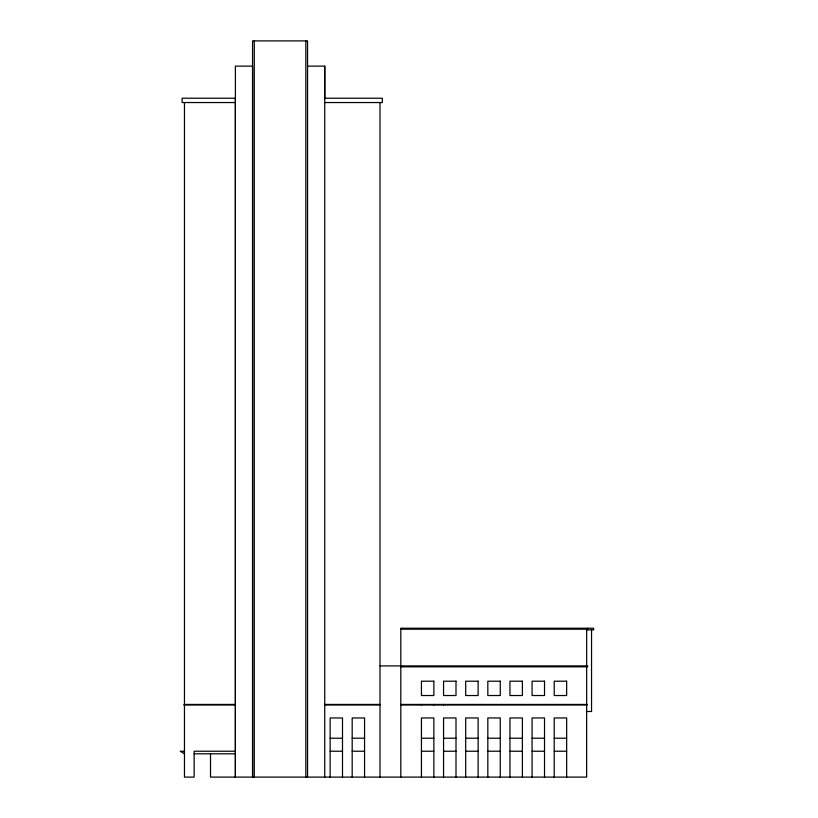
<?xml version="1.0" encoding="UTF-8"?>
<svg xmlns="http://www.w3.org/2000/svg" width="818" height="818" viewBox="0 0 818 818"><rect width="100%" height="100%" fill="white"/><g stroke="black" fill="none" stroke-linecap="round" stroke-linejoin="round"><path stroke-width="1.23" d="M324.736 98.784L324.736 66.125L307.548 66.125M324.736 98.221L382.323 98.221L382.323 102.547L324.736 102.547M235.39 102.547L182.128 102.547L182.128 98.221L235.39 98.221L235.39 777.1L235.39 66.125L252.568 66.125L252.568 777.1L252.568 40.9L307.548 40.9L307.548 777.1M400.81 629.195L587.631 629.195L587.631 628.234M586.659 629.87L593.674 629.87L593.674 628.234L400.81 628.234L400.81 777.1M379.992 665.903L587.631 665.903L587.631 666.834L400.81 666.834M235.39 704.431L183.917 704.431L183.917 705.004L235.39 705.004M324.736 704.431L379.992 704.431M400.81 704.431L587.212 704.431L587.212 705.004L400.81 705.004M324.736 705.004L379.992 705.004M586.659 711.486L591.547 711.486L591.547 629.87M330.135 738.225L342.497 738.225M352.19 738.225L364.562 738.225M421.434 738.225L433.867 738.225M443.56 738.225L456.004 738.225M465.687 738.225L478.131 738.225M487.825 738.225L500.258 738.225M509.951 738.225L522.395 738.225M532.078 738.225L544.522 738.225M554.215 738.225L566.649 738.225M184.459 751.231L180.205 751.231L184.459 753.797M235.39 751.231L194.152 751.231L194.152 777.1L184.459 777.1L184.459 705.004M330.135 751.231L342.497 751.231M352.19 751.231L364.562 751.231M421.434 751.231L433.867 751.231M443.56 751.231L456.004 751.231M465.687 751.231L478.131 751.231M487.825 751.231L500.258 751.231M509.951 751.231L522.395 751.231M532.078 751.231L544.522 751.231M554.215 751.231L566.649 751.231M194.152 753.797L235.39 753.797M586.659 629.195L586.659 777.1L210.512 777.1L210.512 753.797M566.649 777.1L566.649 717.959L554.215 717.959L554.215 777.1M544.522 777.1L544.522 717.959L532.078 717.959L532.078 777.1M522.395 777.1L522.395 717.959L509.951 717.959L509.951 777.1M500.258 777.1L500.258 717.959L487.825 717.959L487.825 777.1M478.131 777.1L478.131 717.959L465.687 717.959L465.687 777.1M456.004 777.1L456.004 717.959L443.56 717.959L443.56 777.1M443.56 704.431L443.56 705.004M433.867 704.431L433.867 705.004M433.867 777.1L433.867 717.959L421.434 717.959L421.434 777.1M421.434 704.431L421.434 705.004M379.992 102.547L379.992 777.1M364.562 777.1L364.562 717.959L352.19 717.959L352.19 777.1M342.497 777.1L342.497 717.959L330.135 717.959L330.135 777.1M324.736 66.125L324.736 777.1M305.83 40.9L305.83 777.1M254.286 40.9L254.286 777.1M184.459 102.547L184.459 704.431M433.867 681.2L421.434 681.2L421.434 695.525L433.867 695.525L433.867 681.2M456.004 681.2L443.56 681.2L443.56 695.525L456.004 695.525L456.004 681.2M478.131 681.2L465.687 681.2L465.687 695.525L478.131 695.525L478.131 681.2M500.258 681.2L487.825 681.2L487.825 695.525L500.258 695.525L500.258 681.2M522.395 681.2L509.951 681.2L509.951 695.525L522.395 695.525L522.395 681.2M544.522 681.2L532.078 681.2L532.078 695.525L544.522 695.525L544.522 681.2M566.649 681.2L554.215 681.2L554.215 695.525L566.649 695.525L566.649 681.2"/></g></svg>
